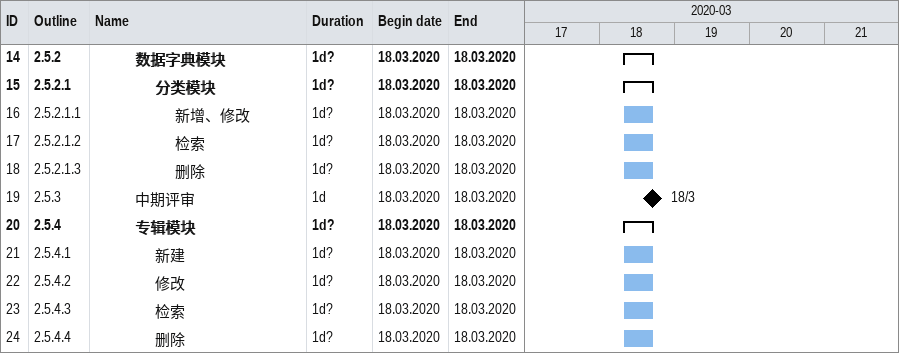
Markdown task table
| ID | WBS | Task | Duration | Start | Finish |
|---|---|---|---|---|---|
| 14 | 2.5.2 | **数据字典模块** | 1d? | 2020-03-18 | 2020-03-18 |
| 15 | 2.5.2.1 | **分类模块** | 1d? | 2020-03-18 | 2020-03-18 |
| 16 | 2.5.2.1.1 | 新增、修改 | 1d? | 2020-03-18 | 2020-03-18 |
| 17 | 2.5.2.1.2 | 检索 | 1d? | 2020-03-18 | 2020-03-18 |
| 18 | 2.5.2.1.3 | 删除 | 1d? | 2020-03-18 | 2020-03-18 |
| 19 | 2.5.3 | 中期评审 | 1d | 2020-03-18 | 2020-03-18 |
| 20 | 2.5.4 | **专辑模块** | 1d? | 2020-03-18 | 2020-03-18 |
| 21 | 2.5.4.1 | 新建 | 1d? | 2020-03-18 | 2020-03-18 |
| 22 | 2.5.4.2 | 修改 | 1d? | 2020-03-18 | 2020-03-18 |
| 23 | 2.5.4.3 | 检索 | 1d? | 2020-03-18 | 2020-03-18 |
| 24 | 2.5.4.4 | 删除 | 1d? | 2020-03-18 | 2020-03-18 |
